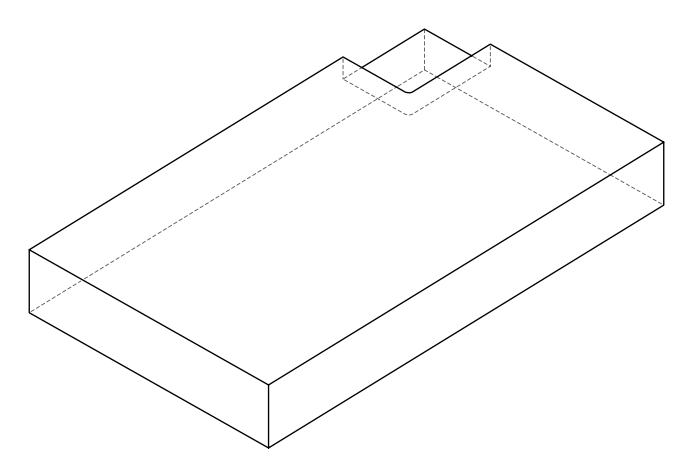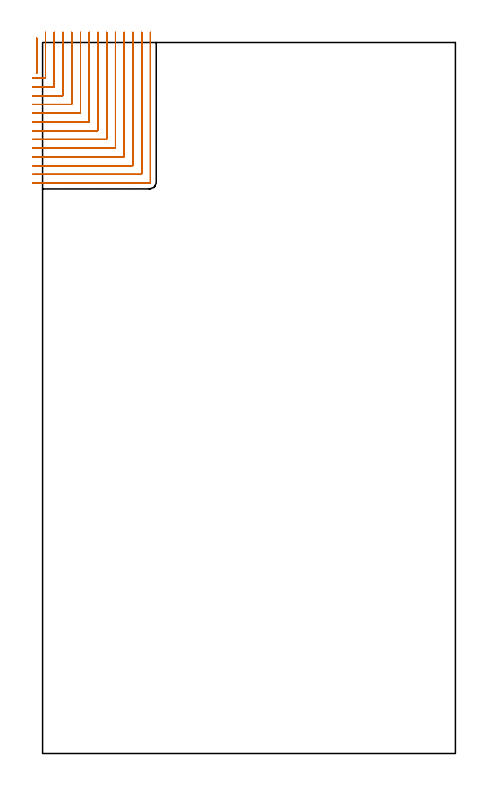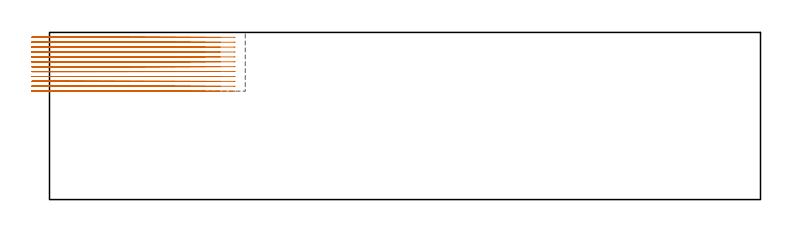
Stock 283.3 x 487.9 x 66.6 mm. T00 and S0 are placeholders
(PLAN: 1 operations, 0 tool changes, 39.7 min)
(1 MILL_CORNER_NOTCH_RECTANGULAR | CORNER_NOTCH_RECTANGULAR | NXT0201_009 | Follow Part, ap 2, ae 75% | 39.71 min | 183323 mm3)
(TOOL NXT0201_009 | ENDMILL 8mm [2P460-0800-NA 1630] | D8 FL26 Z6)
(OP 1 MILL_CORNER_NOTCH_RECTANGULAR)
G17 G21 G94 G90
T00 M6
G54
G17 G0 G90 X-4.041 Y466.794 S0 M3
G43 Z76.6 H1
Z64.65
G94 G1 X-4. Y469.793 F250.
Y487.903 F500.
Y490.903 F250.
G0 Z76.6
X-7. Y463.4
Z64.65
G1 X-4.
X1.605 F500.
G3 X2. Y463.795 R0.4
G1 Y491.9
Y494.9 F250.
G0 Z76.6
X-7. Y457.4
Z64.65
G1 X-4.
X7.605 F500.
G3 X8. Y457.795 R0.4
G1 Y491.9
Y494.9 F250.
G0 Z76.6
X-7. Y451.4
Z64.65
G1 X-4.
X13.605 F500.
G3 X14. Y451.795 R0.4
G1 Y491.9
Y494.9 F250.
G0 Z76.6
X-7. Y445.4
Z64.65
G1 X-4.
X19.605 F500.
G3 X20. Y445.795 R0.4
G1 Y491.9
Y494.9 F250.
G0 Z76.6
X-7. Y439.4
Z64.65
G1 X-4.
X25.604 F500.
G3 X26. Y439.796 R0.4
G1 Y491.9
Y494.9 F250.
G0 Z76.6
X-7. Y433.4
Z64.65
G1 X-4.
X31.604 F500.
G3 X32. Y433.796 R0.4
G1 Y491.9
Y494.9 F250.
G0 Z76.6
X-7. Y427.4
Z64.65
G1 X-4.
X37.604 F500.
G3 X38. Y427.796 R0.4
G1 Y491.9
Y494.9 F250.
G0 Z76.6
X-7. Y421.4
Z64.65
G1 X-4.
X43.604 F500.
G3 X44. Y421.796 R0.4
G1 Y491.9
Y494.9 F250.
G0 Z76.6
X-7. Y415.4
Z64.65
G1 X-4.
X49.604 F500.
G3 X50. Y415.796 R0.4
G1 Y491.9
Y494.9 F250.
G0 Z76.6
X-7. Y409.4
Z64.65
G1 X-4.
X55.603 F500.
G3 X56. Y409.797 R0.4
G1 Y491.9
Y494.9 F250.
G0 Z76.6
X-7. Y403.4
Z64.65
G1 X-4.
X61.603 F500.
G3 X62. Y403.797 R0.4
G1 Y491.9
Y494.9 F250.
G0 Z76.6
X-7. Y397.4
Z64.65
G1 X-4.
X67.603 F500.
G3 X68. Y397.797 R0.4
G1 Y491.9
Y494.9 F250.
G0 Z76.6
X-7. Y391.4
Z64.65
G1 X-4.
X73.6 F500.
G3 X74. Y391.8 R0.4
G1 Y491.9
Y494.9 F250.
G0 Z76.6
X-4.041 Y466.794
Z62.7
G1 X-4. Y469.793
Y487.903 F500.
Y490.903 F250.
G0 Z76.6
X-7. Y463.4
Z62.7
G1 X-4.
X1.605 F500.
G3 X2. Y463.795 R0.4
G1 Y491.9
Y494.9 F250.
G0 Z76.6
X-7. Y457.4
Z62.7
G1 X-4.
X7.605 F500.
G3 X8. Y457.795 R0.4
G1 Y491.9
Y494.9 F250.
G0 Z76.6
X-7. Y451.4
Z62.7
G1 X-4.
X13.605 F500.
G3 X14. Y451.795 R0.4
G1 Y491.9
Y494.9 F250.
G0 Z76.6
X-7. Y445.4
Z62.7
G1 X-4.
X19.605 F500.
G3 X20. Y445.795 R0.4
G1 Y491.9
Y494.9 F250.
G0 Z76.6
X-7. Y439.4
Z62.7
G1 X-4.
X25.604 F500.
G3 X26. Y439.796 R0.4
G1 Y491.9
Y494.9 F250.
G0 Z76.6
X-7. Y433.4
Z62.7
G1 X-4.
X31.604 F500.
G3 X32. Y433.796 R0.4
G1 Y491.9
Y494.9 F250.
G0 Z76.6
X-7. Y427.4
Z62.7
G1 X-4.
X37.604 F500.
G3 X38. Y427.796 R0.4
G1 Y491.9
Y494.9 F250.
G0 Z76.6
X-7. Y421.4
Z62.7
G1 X-4.
X43.604 F500.
G3 X44. Y421.796 R0.4
G1 Y491.9
Y494.9 F250.
G0 Z76.6
X-7. Y415.4
Z62.7
G1 X-4.
X49.604 F500.
G3 X50. Y415.796 R0.4
G1 Y491.9
Y494.9 F250.
G0 Z76.6
X-7. Y409.4
Z62.7
G1 X-4.
X55.603 F500.
G3 X56. Y409.797 R0.4
G1 Y491.9
Y494.9 F250.
G0 Z76.6
X-7. Y403.4
Z62.7
G1 X-4.
X61.603 F500.
G3 X62. Y403.797 R0.4
G1 Y491.9
Y494.9 F250.
G0 Z76.6
X-7. Y397.4
Z62.7
G1 X-4.
X67.603 F500.
G3 X68. Y397.797 R0.4
G1 Y491.9
Y494.9 F250.
G0 Z76.6
X-7. Y391.4
Z62.7
G1 X-4.
X73.6 F500.
G3 X74. Y391.8 R0.4
G1 Y491.9
Y494.9 F250.
G0 Z76.6
X-4.041 Y466.794
Z60.75
G1 X-4. Y469.793
Y487.903 F500.
Y490.903 F250.
G0 Z76.6
X-7. Y463.4
Z60.75
G1 X-4.
X1.605 F500.
G3 X2. Y463.795 R0.4
G1 Y491.9
Y494.9 F250.
G0 Z76.6
X-7. Y457.4
Z60.75
G1 X-4.
X7.605 F500.
G3 X8. Y457.795 R0.4
G1 Y491.9
Y494.9 F250.
G0 Z76.6
X-7. Y451.4
Z60.75
G1 X-4.
X13.605 F500.
G3 X14. Y451.795 R0.4
G1 Y491.9
Y494.9 F250.
G0 Z76.6
X-7. Y445.4
Z60.75
G1 X-4.
X19.605 F500.
G3 X20. Y445.795 R0.4
G1 Y491.9
Y494.9 F250.
G0 Z76.6
X-7. Y439.4
Z60.75
G1 X-4.
X25.604 F500.
G3 X26. Y439.796 R0.4
G1 Y491.9
Y494.9 F250.
G0 Z76.6
X-7. Y433.4
Z60.75
G1 X-4.
X31.604 F500.
G3 X32. Y433.796 R0.4
G1 Y491.9
Y494.9 F250.
G0 Z76.6
X-7. Y427.4
Z60.75
G1 X-4.
X37.604 F500.
G3 X38. Y427.796 R0.4
G1 Y491.9
Y494.9 F250.
G0 Z76.6
X-7. Y421.4
Z60.75
G1 X-4.
X43.604 F500.
G3 X44. Y421.796 R0.4
G1 Y491.9
Y494.9 F250.
G0 Z76.6
X-7. Y415.4
Z60.75
G1 X-4.
X49.604 F500.
G3 X50. Y415.796 R0.4
G1 Y491.9
Y494.9 F250.
G0 Z76.6
X-7. Y409.4
Z60.75
G1 X-4.
X55.603 F500.
G3 X56. Y409.797 R0.4
G1 Y491.9
Y494.9 F250.
G0 Z76.6
X-7. Y403.4
Z60.75
G1 X-4.
X61.603 F500.
G3 X62. Y403.797 R0.4
G1 Y491.9
Y494.9 F250.
G0 Z76.6
X-7. Y397.4
Z60.75
G1 X-4.
X67.603 F500.
G3 X68. Y397.797 R0.4
G1 Y491.9
Y494.9 F250.
G0 Z76.6
X-7. Y391.4
Z60.75
G1 X-4.
X73.6 F500.
G3 X74. Y391.8 R0.4
G1 Y491.9
Y494.9 F250.
G0 Z76.6
X-4.041 Y466.794
Z58.8
G1 X-4. Y469.793
Y487.903 F500.
Y490.903 F250.
G0 Z76.6
X-7. Y463.4
Z58.8
G1 X-4.
X1.605 F500.
G3 X2. Y463.795 R0.4
G1 Y491.9
Y494.9 F250.
G0 Z76.6
X-7. Y457.4
Z58.8
G1 X-4.
X7.605 F500.
G3 X8. Y457.795 R0.4
G1 Y491.9
Y494.9 F250.
G0 Z76.6
X-7. Y451.4
Z58.8
G1 X-4.
X13.605 F500.
G3 X14. Y451.795 R0.4
G1 Y491.9
Y494.9 F250.
G0 Z76.6
X-7. Y445.4
Z58.8
G1 X-4.
X19.605 F500.
G3 X20. Y445.795 R0.4
G1 Y491.9
Y494.9 F250.
G0 Z76.6
X-7. Y439.4
Z58.8
G1 X-4.
X25.604 F500.
G3 X26. Y439.796 R0.4
G1 Y491.9
Y494.9 F250.
G0 Z76.6
X-7. Y433.4
Z58.8
G1 X-4.
X31.604 F500.
G3 X32. Y433.796 R0.4
G1 Y491.9
Y494.9 F250.
G0 Z76.6
X-7. Y427.4
Z58.8
G1 X-4.
X37.604 F500.
G3 X38. Y427.796 R0.4
G1 Y491.9
Y494.9 F250.
G0 Z76.6
X-7. Y421.4
Z58.8
G1 X-4.
X43.604 F500.
G3 X44. Y421.796 R0.4
G1 Y491.9
Y494.9 F250.
G0 Z76.6
X-7. Y415.4
Z58.8
G1 X-4.
X49.604 F500.
G3 X50. Y415.796 R0.4
G1 Y491.9
Y494.9 F250.
G0 Z76.6
X-7. Y409.4
Z58.8
G1 X-4.
X55.603 F500.
G3 X56. Y409.797 R0.4
G1 Y491.9
Y494.9 F250.
G0 Z76.6
X-7. Y403.4
Z58.8
G1 X-4.
X61.603 F500.
G3 X62. Y403.797 R0.4
G1 Y491.9
Y494.9 F250.
G0 Z76.6
X-7. Y397.4
Z58.8
G1 X-4.
X67.603 F500.
G3 X68. Y397.797 R0.4
G1 Y491.9
Y494.9 F250.
G0 Z76.6
X-7. Y391.4
Z58.8
G1 X-4.
X73.6 F500.
G3 X74. Y391.8 R0.4
G1 Y491.9
Y494.9 F250.
G0 Z76.6
X-4.041 Y466.794
Z56.85
G1 X-4. Y469.793
Y487.903 F500.
Y490.903 F250.
G0 Z76.6
X-7. Y463.4
Z56.85
G1 X-4.
X1.605 F500.
G3 X2. Y463.795 R0.4
G1 Y491.9
Y494.9 F250.
G0 Z76.6
X-7. Y457.4
Z56.85
G1 X-4.
X7.605 F500.
G3 X8. Y457.795 R0.4
G1 Y491.9
Y494.9 F250.
G0 Z76.6
X-7. Y451.4
Z56.85
G1 X-4.
X13.605 F500.
G3 X14. Y451.795 R0.4
G1 Y491.9
Y494.9 F250.
G0 Z76.6
X-7. Y445.4
Z56.85
G1 X-4.
X19.605 F500.
G3 X20. Y445.795 R0.4
G1 Y491.9
Y494.9 F250.
G0 Z76.6
X-7. Y439.4
Z56.85
G1 X-4.
X25.604 F500.
G3 X26. Y439.796 R0.4
G1 Y491.9
Y494.9 F250.
G0 Z76.6
X-7. Y433.4
Z56.85
G1 X-4.
X31.604 F500.
G3 X32. Y433.796 R0.4
G1 Y491.9
Y494.9 F250.
G0 Z76.6
X-7. Y427.4
Z56.85
G1 X-4.
X37.604 F500.
G3 X38. Y427.796 R0.4
G1 Y491.9
Y494.9 F250.
G0 Z76.6
X-7. Y421.4
Z56.85
G1 X-4.
X43.604 F500.
G3 X44. Y421.796 R0.4
G1 Y491.9
Y494.9 F250.
G0 Z76.6
X-7. Y415.4
Z56.85
G1 X-4.
X49.604 F500.
G3 X50. Y415.796 R0.4
G1 Y491.9
Y494.9 F250.
G0 Z76.6
X-7. Y409.4
Z56.85
G1 X-4.
X55.603 F500.
G3 X56. Y409.797 R0.4
G1 Y491.9
Y494.9 F250.
G0 Z76.6
X-7. Y403.4
Z56.85
G1 X-4.
X61.603 F500.
G3 X62. Y403.797 R0.4
G1 Y491.9
Y494.9 F250.
G0 Z76.6
X-7. Y397.4
Z56.85
G1 X-4.
X67.603 F500.
G3 X68. Y397.797 R0.4
G1 Y491.9
Y494.9 F250.
G0 Z76.6
X-7. Y391.4
Z56.85
G1 X-4.
X73.6 F500.
G3 X74. Y391.8 R0.4
G1 Y491.9
Y494.9 F250.
G0 Z76.6
X-4.041 Y466.794
Z54.9
G1 X-4. Y469.793
Y487.903 F500.
Y490.903 F250.
G0 Z76.6
X-7. Y463.4
Z54.9
G1 X-4.
X1.605 F500.
G3 X2. Y463.795 R0.4
G1 Y491.9
Y494.9 F250.
G0 Z76.6
X-7. Y457.4
Z54.9
G1 X-4.
X7.605 F500.
G3 X8. Y457.795 R0.4
G1 Y491.9
Y494.9 F250.
G0 Z76.6
X-7. Y451.4
Z54.9
G1 X-4.
X13.605 F500.
G3 X14. Y451.795 R0.4
G1 Y491.9
Y494.9 F250.
G0 Z76.6
X-7. Y445.4
Z54.9
G1 X-4.
X19.605 F500.
G3 X20. Y445.795 R0.4
G1 Y491.9
Y494.9 F250.
G0 Z76.6
X-7. Y439.4
Z54.9
G1 X-4.
X25.604 F500.
G3 X26. Y439.796 R0.4
G1 Y491.9
Y494.9 F250.
G0 Z76.6
X-7. Y433.4
Z54.9
G1 X-4.
X31.604 F500.
G3 X32. Y433.796 R0.4
G1 Y491.9
Y494.9 F250.
G0 Z76.6
X-7. Y427.4
Z54.9
G1 X-4.
X37.604 F500.
G3 X38. Y427.796 R0.4
G1 Y491.9
Y494.9 F250.
G0 Z76.6
X-7. Y421.4
Z54.9
G1 X-4.
X43.604 F500.
G3 X44. Y421.796 R0.4
G1 Y491.9
Y494.9 F250.
G0 Z76.6
X-7. Y415.4
Z54.9
G1 X-4.
X49.604 F500.
G3 X50. Y415.796 R0.4
G1 Y491.9
Y494.9 F250.
G0 Z76.6
X-7. Y409.4
Z54.9
G1 X-4.
X55.603 F500.
G3 X56. Y409.797 R0.4
G1 Y491.9
Y494.9 F250.
G0 Z76.6
X-7. Y403.4
Z54.9
G1 X-4.
X61.603 F500.
G3 X62. Y403.797 R0.4
G1 Y491.9
Y494.9 F250.
G0 Z76.6
X-7. Y397.4
Z54.9
G1 X-4.
X67.603 F500.
G3 X68. Y397.797 R0.4
G1 Y491.9
Y494.9 F250.
G0 Z76.6
X-7. Y391.4
Z54.9
G1 X-4.
X73.6 F500.
G3 X74. Y391.8 R0.4
G1 Y491.9
Y494.9 F250.
G0 Z76.6
X-4.041 Y466.794
Z52.95
G1 X-4. Y469.793
Y487.903 F500.
Y490.903 F250.
G0 Z76.6
X-7. Y463.4
Z52.95
G1 X-4.
X1.605 F500.
G3 X2. Y463.795 R0.4
G1 Y491.9
Y494.9 F250.
G0 Z76.6
X-7. Y457.4
Z52.95
G1 X-4.
X7.605 F500.
G3 X8. Y457.795 R0.4
G1 Y491.9
Y494.9 F250.
G0 Z76.6
X-7. Y451.4
Z52.95
G1 X-4.
X13.605 F500.
G3 X14. Y451.795 R0.4
G1 Y491.9
Y494.9 F250.
G0 Z76.6
X-7. Y445.4
Z52.95
G1 X-4.
X19.605 F500.
G3 X20. Y445.795 R0.4
G1 Y491.9
Y494.9 F250.
G0 Z76.6
X-7. Y439.4
Z52.95
G1 X-4.
X25.604 F500.
G3 X26. Y439.796 R0.4
G1 Y491.9
Y494.9 F250.
G0 Z76.6
X-7. Y433.4
Z52.95
G1 X-4.
X31.604 F500.
G3 X32. Y433.796 R0.4
G1 Y491.9
Y494.9 F250.
G0 Z76.6
X-7. Y427.4
Z52.95
G1 X-4.
X37.604 F500.
G3 X38. Y427.796 R0.4
G1 Y491.9
Y494.9 F250.
G0 Z76.6
X-7. Y421.4
Z52.95
G1 X-4.
X43.604 F500.
G3 X44. Y421.796 R0.4
G1 Y491.9
Y494.9 F250.
G0 Z76.6
X-7. Y415.4
Z52.95
G1 X-4.
X49.604 F500.
G3 X50. Y415.796 R0.4
G1 Y491.9
Y494.9 F250.
G0 Z76.6
X-7. Y409.4
Z52.95
G1 X-4.
X55.603 F500.
G3 X56. Y409.797 R0.4
G1 Y491.9
Y494.9 F250.
G0 Z76.6
X-7. Y403.4
Z52.95
G1 X-4.
X61.603 F500.
G3 X62. Y403.797 R0.4
G1 Y491.9
Y494.9 F250.
G0 Z76.6
X-7. Y397.4
Z52.95
G1 X-4.
X67.603 F500.
G3 X68. Y397.797 R0.4
G1 Y491.9
Y494.9 F250.
G0 Z76.6
X-7. Y391.4
Z52.95
G1 X-4.
X73.6 F500.
G3 X74. Y391.8 R0.4
G1 Y491.9
Y494.9 F250.
G0 Z76.6
X-4.041 Y466.794
Z51.
G1 X-4. Y469.793
Y487.903 F500.
Y490.903 F250.
G0 Z76.6
X-7. Y463.4
Z51.
G1 X-4.
X1.605 F500.
G3 X2. Y463.795 R0.4
G1 Y491.9
Y494.9 F250.
G0 Z76.6
X-7. Y457.4
Z51.
G1 X-4.
X7.605 F500.
G3 X8. Y457.795 R0.4
G1 Y491.9
Y494.9 F250.
G0 Z76.6
X-7. Y451.4
Z51.
G1 X-4.
X13.605 F500.
G3 X14. Y451.795 R0.4
G1 Y491.9
Y494.9 F250.
G0 Z76.6
X-7. Y445.4
Z51.
G1 X-4.
X19.605 F500.
G3 X20. Y445.795 R0.4
G1 Y491.9
Y494.9 F250.
G0 Z76.6
X-7. Y439.4
Z51.
G1 X-4.
X25.604 F500.
G3 X26. Y439.796 R0.4
G1 Y491.9
Y494.9 F250.
G0 Z76.6
X-7. Y433.4
Z51.
G1 X-4.
X31.604 F500.
G3 X32. Y433.796 R0.4
G1 Y491.9
Y494.9 F250.
G0 Z76.6
X-7. Y427.4
Z51.
G1 X-4.
X37.604 F500.
G3 X38. Y427.796 R0.4
G1 Y491.9
Y494.9 F250.
G0 Z76.6
X-7. Y421.4
Z51.
G1 X-4.
X43.604 F500.
G3 X44. Y421.796 R0.4
G1 Y491.9
Y494.9 F250.
G0 Z76.6
X-7. Y415.4
Z51.
G1 X-4.
X49.604 F500.
G3 X50. Y415.796 R0.4
G1 Y491.9
Y494.9 F250.
G0 Z76.6
X-7. Y409.4
Z51.
G1 X-4.
X55.603 F500.
G3 X56. Y409.797 R0.4
G1 Y491.9
Y494.9 F250.
G0 Z76.6
X-7. Y403.4
Z51.
G1 X-4.
X61.603 F500.
G3 X62. Y403.797 R0.4
G1 Y491.9
Y494.9 F250.
G0 Z76.6
X-7. Y397.4
Z51.
G1 X-4.
X67.603 F500.
G3 X68. Y397.797 R0.4
G1 Y491.9
Y494.9 F250.
G0 Z76.6
X-7. Y391.4
Z51.
G1 X-4.
X73.6 F500.
G3 X74. Y391.8 R0.4
G1 Y491.9
Y494.9 F250.
G0 Z76.6
X-4.041 Y466.794
Z49.05
G1 X-4. Y469.793
Y487.903 F500.
Y490.903 F250.
G0 Z76.6
X-7. Y463.4
Z49.05
G1 X-4.
X1.605 F500.
G3 X2. Y463.795 R0.4
G1 Y491.9
Y494.9 F250.
G0 Z76.6
X-7. Y457.4
Z49.05
G1 X-4.
X7.605 F500.
G3 X8. Y457.795 R0.4
G1 Y491.9
Y494.9 F250.
G0 Z76.6
X-7. Y451.4
Z49.05
G1 X-4.
X13.605 F500.
G3 X14. Y451.795 R0.4
G1 Y491.9
Y494.9 F250.
G0 Z76.6
X-7. Y445.4
Z49.05
G1 X-4.
X19.605 F500.
G3 X20. Y445.795 R0.4
G1 Y491.9
Y494.9 F250.
G0 Z76.6
X-7. Y439.4
Z49.05
G1 X-4.
X25.604 F500.
G3 X26. Y439.796 R0.4
G1 Y491.9
Y494.9 F250.
G0 Z76.6
X-7. Y433.4
Z49.05
G1 X-4.
X31.604 F500.
G3 X32. Y433.796 R0.4
G1 Y491.9
Y494.9 F250.
G0 Z76.6
X-7. Y427.4
Z49.05
G1 X-4.
X37.604 F500.
G3 X38. Y427.796 R0.4
G1 Y491.9
Y494.9 F250.
G0 Z76.6
X-7. Y421.4
Z49.05
G1 X-4.
X43.604 F500.
G3 X44. Y421.796 R0.4
G1 Y491.9
Y494.9 F250.
G0 Z76.6
X-7. Y415.4
Z49.05
G1 X-4.
X49.604 F500.
G3 X50. Y415.796 R0.4
G1 Y491.9
Y494.9 F250.
G0 Z76.6
X-7. Y409.4
Z49.05
G1 X-4.
X55.603 F500.
G3 X56. Y409.797 R0.4
G1 Y491.9
Y494.9 F250.
G0 Z76.6
X-7. Y403.4
Z49.05
G1 X-4.
X61.603 F500.
G3 X62. Y403.797 R0.4
G1 Y491.9
Y494.9 F250.
G0 Z76.6
X-7. Y397.4
Z49.05
G1 X-4.
X67.603 F500.
G3 X68. Y397.797 R0.4
G1 Y491.9
Y494.9 F250.
G0 Z76.6
X-7. Y391.4
Z49.05
G1 X-4.
X73.6 F500.
G3 X74. Y391.8 R0.4
G1 Y491.9
Y494.9 F250.
G0 Z76.6
X-4.041 Y466.794
Z47.1
G1 X-4. Y469.793
Y487.903 F500.
Y490.903 F250.
G0 Z76.6
X-7. Y463.4
Z47.1
G1 X-4.
X1.605 F500.
G3 X2. Y463.795 R0.4
G1 Y491.9
Y494.9 F250.
G0 Z76.6
X-7. Y457.4
Z47.1
G1 X-4.
X7.605 F500.
G3 X8. Y457.795 R0.4
G1 Y491.9
Y494.9 F250.
G0 Z76.6
X-7. Y451.4
Z47.1
G1 X-4.
X13.605 F500.
G3 X14. Y451.795 R0.4
G1 Y491.9
Y494.9 F250.
G0 Z76.6
X-7. Y445.4
Z47.1
G1 X-4.
X19.605 F500.
G3 X20. Y445.795 R0.4
G1 Y491.9
Y494.9 F250.
G0 Z76.6
X-7. Y439.4
Z47.1
G1 X-4.
X25.604 F500.
G3 X26. Y439.796 R0.4
G1 Y491.9
Y494.9 F250.
G0 Z76.6
X-7. Y433.4
Z47.1
G1 X-4.
X31.604 F500.
G3 X32. Y433.796 R0.4
G1 Y491.9
Y494.9 F250.
G0 Z76.6
X-7. Y427.4
Z47.1
G1 X-4.
X37.604 F500.
G3 X38. Y427.796 R0.4
G1 Y491.9
Y494.9 F250.
G0 Z76.6
X-7. Y421.4
Z47.1
G1 X-4.
X43.604 F500.
G3 X44. Y421.796 R0.4
G1 Y491.9
Y494.9 F250.
G0 Z76.6
X-7. Y415.4
Z47.1
G1 X-4.
X49.604 F500.
G3 X50. Y415.796 R0.4
G1 Y491.9
Y494.9 F250.
G0 Z76.6
X-7. Y409.4
Z47.1
G1 X-4.
X55.603 F500.
G3 X56. Y409.797 R0.4
G1 Y491.9
Y494.9 F250.
G0 Z76.6
X-7. Y403.4
Z47.1
G1 X-4.
X61.603 F500.
G3 X62. Y403.797 R0.4
G1 Y491.9
Y494.9 F250.
G0 Z76.6
X-7. Y397.4
Z47.1
G1 X-4.
X67.603 F500.
G3 X68. Y397.797 R0.4
G1 Y491.9
Y494.9 F250.
G0 Z76.6
X-7. Y391.4
Z47.1
G1 X-4.
X73.6 F500.
G3 X74. Y391.8 R0.4
G1 Y491.9
Y494.9 F250.
G0 Z76.6
X-4.041 Y466.794
Z45.15
G1 X-4. Y469.793
Y487.903 F500.
Y490.903 F250.
G0 Z76.6
X-7. Y463.4
Z45.15
G1 X-4.
X1.605 F500.
G3 X2. Y463.795 R0.4
G1 Y491.9
Y494.9 F250.
G0 Z76.6
X-7. Y457.4
Z45.15
G1 X-4.
X7.605 F500.
G3 X8. Y457.795 R0.4
G1 Y491.9
Y494.9 F250.
G0 Z76.6
X-7. Y451.4
Z45.15
G1 X-4.
X13.605 F500.
G3 X14. Y451.795 R0.4
G1 Y491.9
Y494.9 F250.
G0 Z76.6
X-7. Y445.4
Z45.15
G1 X-4.
X19.605 F500.
G3 X20. Y445.795 R0.4
G1 Y491.9
Y494.9 F250.
G0 Z76.6
X-7. Y439.4
Z45.15
G1 X-4.
X25.604 F500.
G3 X26. Y439.796 R0.4
G1 Y491.9
Y494.9 F250.
G0 Z76.6
X-7. Y433.4
Z45.15
G1 X-4.
X31.604 F500.
G3 X32. Y433.796 R0.4
G1 Y491.9
Y494.9 F250.
G0 Z76.6
X-7. Y427.4
Z45.15
G1 X-4.
X37.604 F500.
G3 X38. Y427.796 R0.4
G1 Y491.9
Y494.9 F250.
G0 Z76.6
X-7. Y421.4
Z45.15
G1 X-4.
X43.604 F500.
G3 X44. Y421.796 R0.4
G1 Y491.9
Y494.9 F250.
G0 Z76.6
X-7. Y415.4
Z45.15
G1 X-4.
X49.604 F500.
G3 X50. Y415.796 R0.4
G1 Y491.9
Y494.9 F250.
G0 Z76.6
X-7. Y409.4
Z45.15
G1 X-4.
X55.603 F500.
G3 X56. Y409.797 R0.4
G1 Y491.9
Y494.9 F250.
G0 Z76.6
X-7. Y403.4
Z45.15
G1 X-4.
X61.603 F500.
G3 X62. Y403.797 R0.4
G1 Y491.9
Y494.9 F250.
G0 Z76.6
X-7. Y397.4
Z45.15
G1 X-4.
X67.603 F500.
G3 X68. Y397.797 R0.4
G1 Y491.9
Y494.9 F250.
G0 Z76.6
X-7. Y391.4
Z45.15
G1 X-4.
X73.6 F500.
G3 X74. Y391.8 R0.4
G1 Y491.9
Y494.9 F250.
G0 Z76.6
X-4.041 Y466.794
Z43.2
G1 X-4. Y469.793
Y487.903 F500.
Y490.903 F250.
G0 Z76.6
X-7. Y463.4
Z43.2
G1 X-4.
X1.605 F500.
G3 X2. Y463.795 R0.4
G1 Y491.9
Y494.9 F250.
G0 Z76.6
X-7. Y457.4
Z43.2
G1 X-4.
X7.605 F500.
G3 X8. Y457.795 R0.4
G1 Y491.9
Y494.9 F250.
G0 Z76.6
X-7. Y451.4
Z43.2
G1 X-4.
X13.605 F500.
G3 X14. Y451.795 R0.4
G1 Y491.9
Y494.9 F250.
G0 Z76.6
X-7. Y445.4
Z43.2
G1 X-4.
X19.605 F500.
G3 X20. Y445.795 R0.4
G1 Y491.9
Y494.9 F250.
G0 Z76.6
X-7. Y439.4
Z43.2
G1 X-4.
X25.604 F500.
G3 X26. Y439.796 R0.4
G1 Y491.9
Y494.9 F250.
G0 Z76.6
X-7. Y433.4
Z43.2
G1 X-4.
X31.604 F500.
G3 X32. Y433.796 R0.4
G1 Y491.9
Y494.9 F250.
G0 Z76.6
X-7. Y427.4
Z43.2
G1 X-4.
X37.604 F500.
G3 X38. Y427.796 R0.4
G1 Y491.9
Y494.9 F250.
G0 Z76.6
X-7. Y421.4
Z43.2
G1 X-4.
X43.604 F500.
G3 X44. Y421.796 R0.4
G1 Y491.9
Y494.9 F250.
G0 Z76.6
X-7. Y415.4
Z43.2
G1 X-4.
X49.604 F500.
G3 X50. Y415.796 R0.4
G1 Y491.9
Y494.9 F250.
G0 Z76.6
X-7. Y409.4
Z43.2
G1 X-4.
X55.603 F500.
G3 X56. Y409.797 R0.4
G1 Y491.9
Y494.9 F250.
G0 Z76.6
X-7. Y403.4
Z43.2
G1 X-4.
X61.603 F500.
G3 X62. Y403.797 R0.4
G1 Y491.9
Y494.9 F250.
G0 Z76.6
X-7. Y397.4
Z43.2
G1 X-4.
X67.603 F500.
G3 X68. Y397.797 R0.4
G1 Y491.9
Y494.9 F250.
G0 Z76.6
X-7. Y391.4
Z43.2
G1 X-4.
X73.6 F500.
G3 X74. Y391.8 R0.4
G1 Y491.9
Y494.9 F250.
G0 Z76.6
M5
M2
